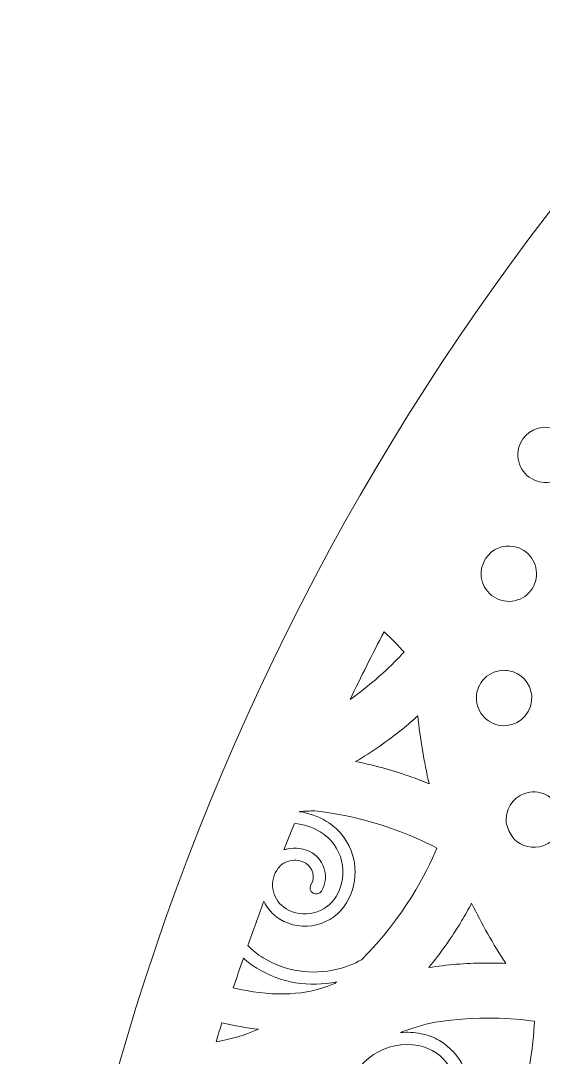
# Model space of a CAD drawing. Header units: millimetres. Extents: x -1844 to 2932, y -490 to 399.
# Drawn here: x 1069.6 to 1160.2, y 77.8 to 257.8 of the extents above; entities that cross this region are included whole.
import ezdxf

# ---------------------------------------------------------------- set-up
doc = ezdxf.new("R2010")
doc.units = ezdxf.units.MM
doc.header["$MEASUREMENT"] = 0
doc.layers.add('Layer 5', color=7, linetype='Continuous')

msp = doc.modelspace()

# ---------------------------------------------------------------- linework, layer by layer
at = {"layer": 'Layer 5', "lineweight": 0}
for points, knots in [([(1650.21, 377.4), (1649.96, 377.5), (1649.7, 377.58), (1649.43, 377.65), (1606.76, 391.27), (1561.29, 398.64), (1514.1, 398.64), (1268.61, 398.64), (1069.6, 199.63), (1069.6, -45.86), (1069.6, -291.35), (1268.61, -490.36), (1514.1, -490.36), (1759.59, -490.36), (1958.6, -291.35), (1958.6, -45.86), (1958.6, 152.15), (1829.12, 319.91), (1650.21, 377.4)], [0, 0, 0, 0, 1, 1, 1, 2, 2, 2, 3, 3, 3, 4, 4, 4, 5, 5, 5, 6, 6, 6, 6]), ([(1156.29, 184.42), (1157.24, 186.43), (1159.41, 187.48), (1161.5, 187.11), (1161.9, 187.03), (1162.3, 186.91), (1162.69, 186.73), (1163.85, 186.18), (1164.73, 185.22), (1165.17, 184), (1165.61, 182.79), (1165.55, 181.49), (1165, 180.33), (1163.88, 177.93), (1161, 176.89), (1158.6, 178.02), (1157.44, 178.56), (1156.56, 179.53), (1156.13, 180.74), (1155.69, 181.95), (1155.75, 183.25), (1156.29, 184.42)], [0, 0, 0, 0, 1, 1, 1, 2, 2, 2, 3, 3, 3, 4, 4, 4, 5, 5, 5, 6, 6, 6, 7, 7, 7, 7]), ([(1149.54, 162.57), (1149.55, 162.6), (1149.55, 162.64), (1149.56, 162.67), (1149.72, 163.29), (1149.97, 163.88), (1150.29, 164.42), (1151.36, 166), (1153.25, 166.8), (1155.12, 166.47), (1157.73, 166), (1159.47, 163.5), (1159.01, 160.88), (1158.54, 158.27), (1156.04, 156.53), (1153.43, 157), (1150.81, 157.46), (1149.07, 159.97), (1149.54, 162.57)], [0, 0, 0, 0, 1, 1, 1, 2, 2, 2, 3, 3, 3, 4, 4, 4, 5, 5, 5, 6, 6, 6, 6]), ([(1132.63, 151.66), (1134.01, 150.37), (1135.17, 149.17), (1136.1, 148.13), (1134.22, 146.06), (1131.09, 142.98), (1126.74, 139.89), (1128.64, 143.84), (1130.61, 147.77), (1132.63, 151.66)], [0, 0, 0, 0, 1, 1, 1, 2, 2, 2, 3, 3, 3, 3]), ([(1149.78, 143.24), (1150.61, 144.23), (1151.77, 144.83), (1153.05, 144.94), (1153.48, 144.97), (1153.9, 144.95), (1154.3, 144.88), (1156.39, 144.51), (1158.06, 142.77), (1158.25, 140.55), (1158.47, 137.91), (1156.51, 135.58), (1153.86, 135.35), (1152.59, 135.24), (1151.34, 135.64), (1150.36, 136.47), (1149.37, 137.3), (1148.77, 138.46), (1148.66, 139.74), (1148.66, 139.74), (1148.66, 139.74), (1148.66, 139.74), (1148.56, 141.01), (1148.95, 142.26), (1149.78, 143.24)], [0, 0, 0, 0, 1, 1, 1, 2, 2, 2, 3, 3, 3, 4, 4, 4, 5, 5, 5, 6, 6, 6, 7, 7, 7, 8, 8, 8, 8]), ([(1140.46, 125.24), (1139.32, 125.71), (1138.16, 126.16), (1136.99, 126.57), (1133.97, 127.63), (1130.86, 128.48), (1127.7, 129.1), (1130.55, 130.79), (1133.27, 132.69), (1135.82, 134.76), (1136.74, 135.5), (1137.63, 136.27), (1138.49, 137.05), (1138.9, 133.08), (1139.56, 129.13), (1140.46, 125.24)], [0, 0, 0, 0, 1, 1, 1, 2, 2, 2, 3, 3, 3, 4, 4, 4, 5, 5, 5, 5]), ([(1155.19, 115.65), (1154.6, 116.36), (1154.18, 117.17), (1153.92, 118.08), (1153.89, 118.19), (1153.86, 118.3), (1153.84, 118.42), (1153.56, 120.63), (1154.87, 122.78), (1156.97, 123.54), (1158.18, 123.98), (1159.49, 123.92), (1160.65, 123.37), (1161.82, 122.82), (1162.7, 121.86), (1163.13, 120.65), (1163.57, 119.45), (1163.51, 118.14), (1162.96, 116.98), (1162.41, 115.81), (1161.45, 114.93), (1160.24, 114.49), (1160.24, 114.49), (1160.24, 114.49), (1160.24, 114.49), (1158.48, 113.86), (1156.51, 114.31), (1155.19, 115.65)], [0, 0, 0, 0, 1, 1, 1, 2, 2, 2, 3, 3, 3, 4, 4, 4, 5, 5, 5, 6, 6, 6, 7, 7, 7, 8, 8, 8, 9, 9, 9, 9]), ([(1111.79, 104.85), (1112.35, 103.6), (1113.28, 102.5), (1114.53, 101.74), (1116.46, 100.57), (1118.72, 100.22), (1120.91, 100.76), (1123.1, 101.29), (1124.95, 102.65), (1126.12, 104.57), (1128.46, 108.43), (1127.96, 113.23), (1125.22, 116.51), (1124.52, 117.36), (1123.66, 118.1), (1122.67, 118.7), (1121.18, 119.61), (1119.59, 120.16), (1117.97, 120.4), (1117.97, 120.4), (1117.97, 120.41), (1117.97, 120.42), (1118.84, 120.49), (1119.72, 120.54), (1120.62, 120.53), (1130.28, 119.48), (1137.66, 116.28), (1141.76, 114.08), (1140.04, 109.85), (1136.15, 102.05), (1128.7, 94.68), (1127.4, 93.96), (1125.99, 93.4), (1124.5, 93.04), (1120.1, 91.96), (1115.54, 92.67), (1111.66, 95.02), (1110.66, 95.63), (1109.77, 96.35), (1108.99, 97.16), (1109.9, 99.73), (1110.84, 102.29), (1111.79, 104.85)], [0, 0, 0, 0, 1, 1, 1, 2, 2, 2, 3, 3, 3, 4, 4, 4, 5, 5, 5, 6, 6, 6, 7, 7, 7, 8, 8, 8, 9, 9, 9, 10, 10, 10, 11, 11, 11, 12, 12, 12, 13, 13, 13, 14, 14, 14, 14]), ([(1114, 110.21), (1114.51, 111.05), (1115.31, 111.64), (1116.26, 111.87), (1117.21, 112.1), (1118.2, 111.95), (1119.04, 111.44), (1120.32, 110.66), (1120.73, 108.98), (1119.95, 107.7), (1119.65, 107.2), (1119.81, 106.55), (1120.31, 106.25), (1120.81, 105.95), (1121.46, 106.1), (1121.76, 106.6), (1123.14, 108.88), (1122.41, 111.87), (1120.13, 113.25), (1118.81, 114.05), (1117.26, 114.29), (1115.76, 113.92), (1115.59, 113.88), (1115.42, 113.83), (1115.25, 113.77), (1115.86, 115.31), (1116.49, 116.84), (1117.12, 118.37), (1118.65, 118.22), (1120.17, 117.75), (1121.57, 116.9), (1125.42, 114.56), (1126.66, 109.52), (1124.32, 105.67), (1123.44, 104.23), (1122.05, 103.21), (1120.41, 102.81), (1118.77, 102.41), (1117.07, 102.67), (1115.63, 103.55), (1113.34, 104.93), (1112.61, 107.92), (1114, 110.21)], [0, 0, 0, 0, 1, 1, 1, 2, 2, 2, 3, 3, 3, 4, 4, 4, 5, 5, 5, 6, 6, 6, 7, 7, 7, 8, 8, 8, 9, 9, 9, 10, 10, 10, 11, 11, 11, 12, 12, 12, 13, 13, 13, 14, 14, 14, 14]), ([(1147.81, 104.51), (1149.57, 100.92), (1151.55, 97.42), (1153.74, 94.05), (1152.49, 94.11), (1151.23, 94.13), (1149.97, 94.12), (1146.77, 94.09), (1143.56, 93.82), (1140.38, 93.32), (1142.47, 95.89), (1144.38, 98.59), (1146.07, 101.42), (1146.68, 102.44), (1147.26, 103.47), (1147.81, 104.51)], [0, 0, 0, 0, 1, 1, 1, 2, 2, 2, 3, 3, 3, 4, 4, 4, 5, 5, 5, 5]), ([(1108.23, 94.96), (1108.94, 94.32), (1109.72, 93.73), (1110.57, 93.21), (1114.76, 90.67), (1119.66, 89.85), (1124.44, 90.87), (1124.31, 90.76), (1124.19, 90.66), (1124.06, 90.55), (1123.65, 90.38), (1123.26, 90.22), (1122.87, 90.08), (1118.22, 88.4), (1112.71, 88.31), (1106.48, 89.81), (1107.05, 91.53), (1107.63, 93.25), (1108.23, 94.96)], [0, 0, 0, 0, 1, 1, 1, 2, 2, 2, 3, 3, 3, 4, 4, 4, 5, 5, 5, 6, 6, 6, 6]), ([(1136.83, 55.82), (1129.61, 57.26), (1124.9, 64.31), (1126.34, 71.54), (1127.46, 77.21), (1132.99, 80.9), (1138.66, 79.77), (1143.08, 78.89), (1145.96, 74.58), (1145.08, 70.16), (1144.75, 68.5), (1143.8, 67.07), (1142.39, 66.14), (1140.98, 65.2), (1139.3, 64.86), (1137.64, 65.19), (1135.02, 65.71), (1133.31, 68.27), (1133.83, 70.9), (1134.02, 71.86), (1134.58, 72.69), (1135.39, 73.23), (1136.21, 73.78), (1137.18, 73.97), (1138.14, 73.78), (1139.62, 73.48), (1140.58, 72.05), (1140.28, 70.57), (1140.17, 70), (1140.54, 69.45), (1141.11, 69.33), (1141.69, 69.22), (1142.24, 69.59), (1142.36, 70.16), (1142.88, 72.78), (1141.17, 75.33), (1138.56, 75.85), (1137.04, 76.15), (1135.5, 75.85), (1134.22, 74.99), (1132.93, 74.13), (1132.06, 72.82), (1131.76, 71.31), (1131.01, 67.54), (1133.46, 63.87), (1137.23, 63.12), (1139.44, 62.68), (1141.69, 63.13), (1143.56, 64.38), (1145.44, 65.63), (1146.71, 67.54), (1147.15, 69.75), (1148.03, 74.17), (1145.92, 78.51), (1142.22, 80.66), (1141.27, 81.21), (1140.21, 81.62), (1139.07, 81.85), (1137.87, 82.09), (1136.66, 82.14), (1135.5, 82.04), (1137.33, 82.8), (1139.34, 83.4), (1141.51, 83.83), (1148.9, 85), (1155.08, 84.53), (1158.72, 84.01), (1158.65, 81.96), (1158.4, 79.11), (1157.77, 75.75), (1156.87, 75.24), (1155.95, 74.72), (1155.01, 74.18), (1153.17, 73.13), (1151.61, 71.36), (1150.92, 69.54), (1150.66, 68.85), (1150.4, 68.17), (1150.13, 67.48), (1148.78, 63.93), (1147.4, 60.3), (1146.18, 56.61), (1143.23, 55.48), (1140.01, 55.19), (1136.83, 55.82)], [0, 0, 0, 0, 1, 1, 1, 2, 2, 2, 3, 3, 3, 4, 4, 4, 5, 5, 5, 6, 6, 6, 7, 7, 7, 8, 8, 8, 9, 9, 9, 10, 10, 10, 11, 11, 11, 12, 12, 12, 13, 13, 13, 14, 14, 14, 15, 15, 15, 16, 16, 16, 17, 17, 17, 18, 18, 18, 19, 19, 19, 20, 20, 20, 21, 21, 21, 22, 22, 22, 23, 23, 23, 24, 24, 24, 25, 25, 25, 26, 26, 26, 27, 27, 27, 28, 28, 28, 28]), ([(1104.51, 83.76), (1106.68, 83.23), (1108.81, 82.84), (1110.87, 82.63), (1108.51, 81.64), (1106.08, 80.87), (1103.48, 80.42), (1103.82, 81.54), (1104.16, 82.65), (1104.51, 83.76)], [0, 0, 0, 0, 1, 1, 1, 2, 2, 2, 3, 3, 3, 3])]:
    msp.add_open_spline(points, degree=3, knots=knots, dxfattribs=at)

doc.saveas('drawing.dxf')
